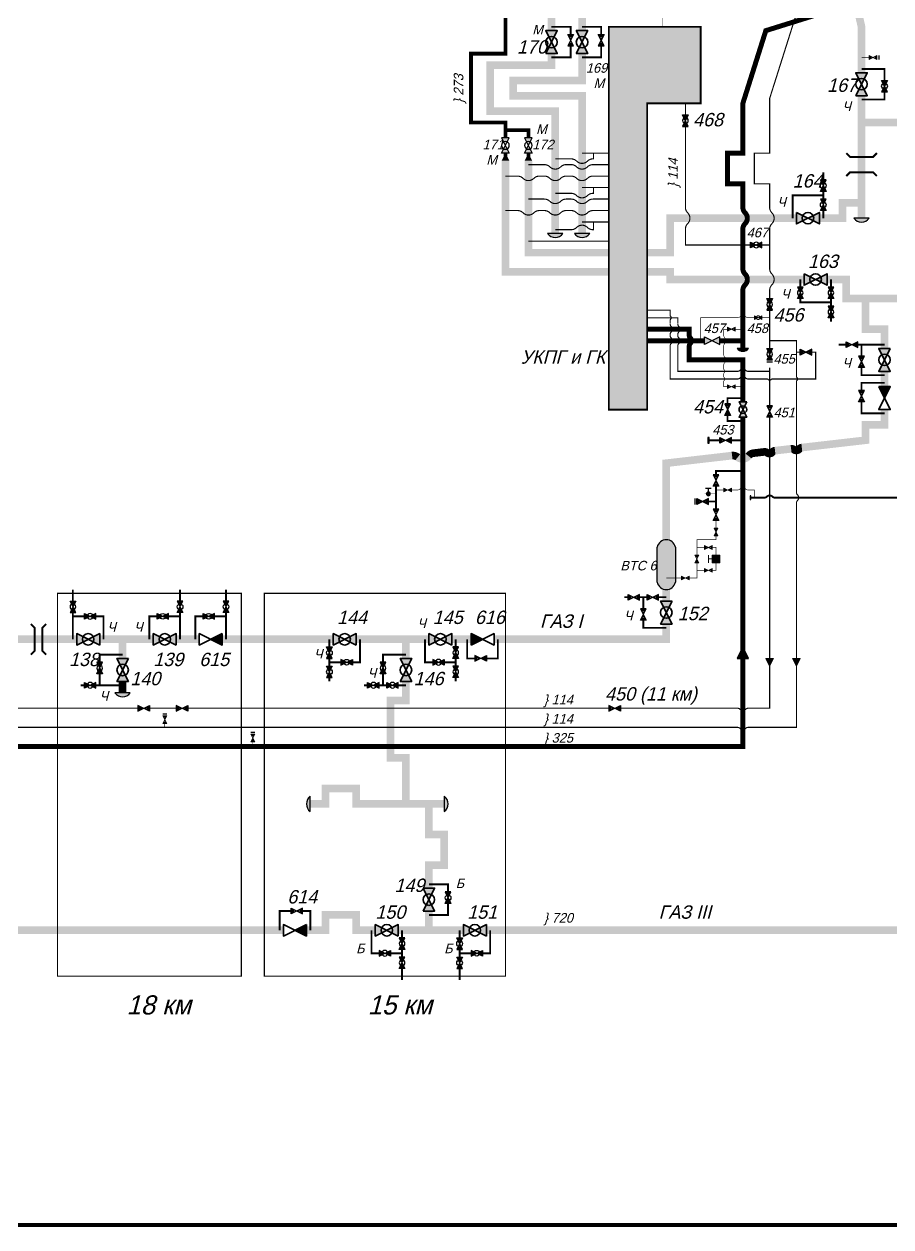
# Paper-space layout 'Layout1' of a CAD drawing. Header units: millimetres. Extents: x 4 to 970, y 6 to 602.
# Drawn here: x 624 to 850.4, y 5.7 to 319.9 of the extents above; entities that cross this region are included whole.
import ezdxf

# ---------------------------------------------------------------- set-up
doc = ezdxf.new("R2010")
doc.units = ezdxf.units.MM
doc.linetypes.add('ACAD_ISO02W100', pattern=[15, 12, -3])
for name, color, linetype in [('Вентили', 7, 'Continuous'), ('ВТС', 7, 'Continuous'), ('Заглушки', 7, 'Continuous'), ('Заглушки сферич.', 7, 'Continuous'), ('Задвижки ручн.ВД', 7, 'Continuous'), ('Клапаны обр.', 7, 'Continuous'), ('Краны шар.ВД', 7, 'Continuous'), ('Напр.потока ср.жидк.', 7, 'Continuous'), ('Переезды', 7, 'Continuous'), ('Площадки', 7, 'Continuous'), ('Рамка', 7, 'Continuous'), ('Трубы 0057', 7, 'Continuous'), ('Трубы 0114', 7, 'Continuous'), ('Трубы 0159', 7, 'Continuous'), ('Трубы 0273', 7, 'Continuous'), ('Трубы 0325', 7, 'Continuous'), ('Трубы 0720', 7, 'Continuous'), ('Э02', 7, 'Continuous')]:
    doc.layers.add(name, color=color, linetype=linetype)
doc.layers.add('Штрих.', color=7, linetype='ACAD_ISO02W100', lineweight=15)
doc.styles.add('# елементов', font='ruslat.shx', dxfattribs={"oblique": 15, "height": 2.5})
doc.styles.add('# елементов 3.5', font='ruslat.shx', dxfattribs={"oblique": 15, "height": 3.5})
doc.styles.add('Наим. объектов', font='ruslat.shx', dxfattribs={"oblique": 15, "height": 3.5})
doc.styles.add('Наим. труб', font='ruslat.shx', dxfattribs={"oblique": 15, "height": 2.5})
doc.styles.add('Рамка 5', font='ruslat.shx', dxfattribs={"oblique": 15, "height": 5})

# ---------------------------------------------------------------- blocks, each defined once
blk = doc.blocks.new('Заглушка сфер.')
at = {"layer": 'Заглушки сферич.', "linetype": 'ByBlock', "lineweight": -2}
blk.add_hatch(color=0, dxfattribs=at).paths.add_polyline_path([(0, 0.5, 0.5), (0, -0.5)])
at = {"layer": 'Заглушки сферич.', "color": 0, "linetype": 'ByBlock', "lineweight": -2}
blk.add_line((0, -0.5), (0, 0.5), dxfattribs=at)
blk.add_arc((0.375, 0), 0.625, 126.8699, 233.1301, dxfattribs=at)
blk = doc.blocks.new('Кран шар.ВД')
at = {"layer": 'Краны шар.ВД', "linetype": 'ByBlock', "lineweight": -2}
h = blk.add_hatch(color=0, dxfattribs=at)
edge = h.paths.add_edge_path()
edge.add_ellipse((0.5, 0), major_axis=(0.177, 0.177), ratio=1, start_angle=108.4349, end_angle=135, ccw=False)
edge.add_line((0.276, 0.112), (0, 0.25))
edge.add_line((0, 0.25), (0, -0.25))
edge.add_line((0, -0.25), (0.276, -0.112))
edge.add_ellipse((0.5, 0), major_axis=(-0.177, 0.177), ratio=1, start_angle=45, end_angle=71.5651, ccw=False)
edge = h.paths.add_edge_path()
edge.add_line((0.5, 0), (0.276, 0.112))
edge.add_ellipse((0.5, 0), major_axis=(0.177, 0.177), ratio=1, start_angle=108.4349, end_angle=135)
edge.add_ellipse((0.5, 0), major_axis=(-0.177, 0.177), ratio=1, start_angle=45, end_angle=71.5651)
edge.add_line((0.276, -0.112), (0.5, 0))
edge = h.paths.add_edge_path()
edge.add_line((0.5, 0), (0.724, -0.112))
edge.add_ellipse((0.5, 0), major_axis=(0.177, 0.177), ratio=1, start_angle=288.4349, end_angle=315)
edge.add_ellipse((0.5, 0), major_axis=(-0.177, 0.177), ratio=1, start_angle=225, end_angle=251.5651)
edge.add_line((0.724, 0.112), (0.5, 0))
edge = h.paths.add_edge_path()
edge.add_ellipse((0.5, 0), major_axis=(0.177, 0.177), ratio=1, start_angle=288.4349, end_angle=315, ccw=False)
edge.add_line((0.724, -0.112), (1, -0.25))
edge.add_line((1, -0.25), (1, 0.25))
edge.add_line((1, 0.25), (0.724, 0.112))
edge.add_ellipse((0.5, 0), major_axis=(-0.177, 0.177), ratio=1, start_angle=225, end_angle=251.5651, ccw=False)
at = {"layer": 'Краны шар.ВД', "color": 0, "linetype": 'ByBlock', "lineweight": -2}
blk.add_lwpolyline([(0, 0.25), (1, -0.25), (1, 0.25), (0, -0.25)], close=True, dxfattribs=at)
blk.add_lwpolyline([(0.25, 0, 1), (0.75, 0, 1), (0.25, 0)], format="xyb", close=True, dxfattribs=at)
blk = doc.blocks.new('Клапан обр.')
at = {"layer": 'Клапаны обр.', "linetype": 'ByBlock', "lineweight": -2}
blk.add_hatch(color=0, dxfattribs=at).paths.add_polyline_path([(0, 0.25), (0, -0.25), (0.5, 0)])
at = {"layer": 'Клапаны обр.', "color": 0, "linetype": 'ByBlock', "lineweight": -2}
blk.add_lwpolyline([(0, -0.25), (0, 0.25), (1, -0.25), (1, 0.25)], close=True, dxfattribs=at)
blk = doc.blocks.new('Задвижка ручн.ВД')
at = {"layer": 'Задвижки ручн.ВД', "linetype": 'ByBlock', "lineweight": -2}
h = blk.add_hatch(color=0, dxfattribs=at)
edge = h.paths.add_edge_path()
edge.add_ellipse((0.5, 0), major_axis=(0.177, 0.177), ratio=1, start_angle=108.43495, end_angle=135, ccw=False)
edge.add_line((0.276, 0.112), (0, 0.25))
edge.add_line((0, 0.25), (0, -0.25))
edge.add_line((0, -0.25), (0.276, -0.112))
edge.add_ellipse((0.5, 0), major_axis=(-0.177, 0.177), ratio=1, start_angle=45, end_angle=71.56505, ccw=False)
edge = h.paths.add_edge_path()
edge.add_line((0.5, 0), (0.276, 0.112))
edge.add_ellipse((0.5, 0), major_axis=(0.177, 0.177), ratio=1, start_angle=108.43495, end_angle=135)
edge.add_ellipse((0.5, 0), major_axis=(-0.177, 0.177), ratio=1, start_angle=45, end_angle=71.56505)
edge.add_line((0.276, -0.112), (0.5, 0))
edge = h.paths.add_edge_path()
edge.add_line((0.5, 0), (0.724, -0.112))
edge.add_ellipse((0.5, 0), major_axis=(0.177, 0.177), ratio=1, start_angle=288.43495, end_angle=315)
edge.add_ellipse((0.5, 0), major_axis=(-0.177, 0.177), ratio=1, start_angle=225, end_angle=251.56505)
edge.add_line((0.724, 0.112), (0.5, 0))
edge = h.paths.add_edge_path()
edge.add_ellipse((0.5, 0), major_axis=(0.177, 0.177), ratio=1, start_angle=288.43495, end_angle=315, ccw=False)
edge.add_line((0.724, -0.112), (1, -0.25))
edge.add_line((1, -0.25), (1, 0.25))
edge.add_line((1, 0.25), (0.724, 0.112))
edge.add_ellipse((0.5, 0), major_axis=(-0.177, 0.177), ratio=1, start_angle=225, end_angle=251.56505, ccw=False)
at = {"layer": 'Задвижки ручн.ВД', "color": 0, "linetype": 'ByBlock', "lineweight": -2}
blk.add_lwpolyline([(1, 0.25), (0, -0.25), (0, 0.25), (1, -0.25)], close=True, dxfattribs=at)
blk = doc.blocks.new('ВТС')
at = {"layer": 'ВТС', "linetype": 'ByBlock', "lineweight": -2}
blk.add_hatch(color=0, dxfattribs=at).paths.add_polyline_path([(0.15, 0.2, 0.75), (0.15, -0.2), (0.85, -0.2, 0.75), (0.85, 0.2)])
at = {"layer": 'ВТС', "color": 0, "linetype": 'ByBlock', "lineweight": -2}
blk.add_lwpolyline([(0.15, -0.2, -0.75), (0.15, 0.2), (0.85, 0.2, -0.75), (0.85, -0.2)], format="xyb", close=True, dxfattribs=at)
blk = doc.blocks.new('Э02')
at = {"layer": 'Э02', "linetype": 'ByBlock', "lineweight": -2}
blk.add_hatch(color=0, dxfattribs=at).paths.add_polyline_path([(0, 0.5), (0, -0.5), (1, -0.5), (1, 0.5)])
at = {"layer": 'Э02', "color": 0, "linetype": 'ByBlock', "lineweight": -2}
for points in [[(0, 1), (1, 1)], [(0.5, 0.5), (0.5, 1)]]:
    blk.add_lwpolyline(points, dxfattribs=at)
blk.add_lwpolyline([(0, 0.5), (1, 0.5), (1, -0.5), (0, -0.5)], close=True, dxfattribs=at)
blk = doc.blocks.new('Вентиль')
at = {"layer": 'Вентили', "linetype": 'ByBlock', "lineweight": -2}
blk.add_hatch(color=0, dxfattribs=at).paths.add_polyline_path([(1, 0, 1), (0, 0, 1)])
at = {"layer": 'Вентили', "color": 0, "linetype": 'ByBlock', "lineweight": -2}
for points in [[(-0.25, 1.5), (1.25, 1.5)], [(0.5, 0.5), (0.5, 1.5)]]:
    blk.add_lwpolyline(points, dxfattribs=at)
blk.add_lwpolyline([(0, 0, 1), (1, 0, 1)], format="xyb", close=True, dxfattribs=at)
blk = doc.blocks.new('Пересеч. 057-325')
at = {"layer": 'Трубы 0057', "const_width": 0.15}
blk.add_lwpolyline([(-1.41, 0, -0.198912), (-0.71, -0.29), (-0.71, -0.29, 0.414214), (0.71, -0.29), (0.71, -0.29, -0.198912), (1.41, 0)], format="xyb", dxfattribs=at)
blk = doc.blocks.new('Напр.потока ср.жидк.')
at = {"layer": 'Напр.потока ср.жидк.', "linetype": 'ByBlock', "lineweight": -2}
blk.add_hatch(color=0, dxfattribs=at).paths.add_polyline_path([(0, 0.5), (0, -0.5), (1, 0)])
at = {"layer": 'Напр.потока ср.жидк.', "color": 0, "linetype": 'ByBlock', "lineweight": -2}
blk.add_lwpolyline([(0, 0.5), (0, -0.5), (1, 0), (0, 0.5)], dxfattribs=at)
blk = doc.blocks.new('Пересеч. 114-325')
at = {"layer": 'Трубы 0114', "color": 0, "linetype": 'ByBlock', "lineweight": -2, "const_width": 0.3}
blk.add_lwpolyline([(-1.41, 0, -0.198912), (-0.71, -0.29), (-0.71, -0.29, 0.414214), (0.71, -0.29), (0.71, -0.29, -0.198912), (1.41, 0)], format="xyb", dxfattribs=at)
blk = doc.blocks.new('Пересеч. 159-114')
at = {"layer": 'Трубы 0159', "const_width": 0.5}
blk.add_lwpolyline([(-1.41, 0, -0.198912), (-0.71, -0.29), (-0.71, -0.29, 0.414214), (0.71, -0.29), (0.71, -0.29, -0.198912), (1.41, 0)], format="xyb", dxfattribs=at)
blk = doc.blocks.new('Заглушка')
at = {"layer": 'Заглушки', "linetype": 'ByBlock', "lineweight": -2}
blk.add_hatch(color=0, dxfattribs=at).paths.add_polyline_path([(-0.5, 0.125), (-0.5, -0.125), (0.5, -0.125), (0.5, 0.125)])
at = {"layer": 'Заглушки', "color": 0, "linetype": 'ByBlock', "lineweight": -2}
blk.add_lwpolyline([(0.5, 0.125), (-0.5, 0.125), (-0.5, -0.125), (0.5, -0.125)], close=True, dxfattribs=at)
blk = doc.blocks.new('Пересеч. 720-159')
at = {"layer": 'Трубы 0720', "const_width": 2}
blk.add_lwpolyline([(-2.83, 0, -0.198912), (-1.41, -0.59), (-1.41, -0.59, 0.414214), (1.41, -0.59), (1.41, -0.59, -0.198912), (2.83, 0)], format="xyb", dxfattribs=at)
blk = doc.blocks.new('Пересеч. 720-114')
at = {"layer": 'Трубы 0720', "const_width": 2}
blk.add_lwpolyline([(-1.41, 0, -0.198912), (-0.71, -0.29), (-0.71, -0.29, 0.414214), (0.71, -0.29), (0.71, -0.29, -0.198912), (1.41, 0)], format="xyb", dxfattribs=at)
blk = doc.blocks.new('Пересеч. 114-114')
at = {"layer": 'Трубы 0114', "color": 0, "linetype": 'ByBlock', "lineweight": -2, "const_width": 0.3}
blk.add_lwpolyline([(-0.71, 0, -0.198912), (-0.35, -0.15), (-0.35, -0.15, 0.414214), (0.35, -0.15), (0.35, -0.15, -0.198912), (0.71, 0)], format="xyb", dxfattribs=at)
blk = doc.blocks.new('Пересеч. 325-325')
at = {"layer": 'Трубы 0325', "color": 0, "linetype": 'ByBlock', "lineweight": -2, "const_width": 1.3}
blk.add_lwpolyline([(-1.41, 0, -0.198912), (-0.71, -0.29), (-0.71, -0.29, 0.414214), (0.71, -0.29), (0.71, -0.29, -0.198912), (1.41, 0)], format="xyb", dxfattribs=at)
blk = doc.blocks.new('Пересеч. 057-114')
at = {"layer": 'Трубы 0057', "const_width": 0.15}
blk.add_lwpolyline([(-0.71, 0, -0.198912), (-0.35, -0.15), (-0.35, -0.15, 0.414214), (0.35, -0.15), (0.35, -0.15, -0.198912), (0.71, 0)], format="xyb", dxfattribs=at)
blk = doc.blocks.new('Пересеч. 325-720')
at = {"layer": 'Трубы 0325', "color": 0, "linetype": 'ByBlock', "lineweight": -2, "const_width": 1.3}
blk.add_lwpolyline([(-2.83, 0, -0.198912), (-1.41, -0.59), (-1.41, -0.59, 0.414214), (1.41, -0.59), (1.41, -0.59, -0.198912), (2.83, 0)], format="xyb", dxfattribs=at)
blk = doc.blocks.new('Пересеч. 114-720')
at = {"layer": 'Трубы 0114', "color": 0, "linetype": 'ByBlock', "lineweight": -2, "const_width": 0.3}
blk.add_lwpolyline([(-2.83, 0, -0.198912), (-1.41, -0.59), (-1.41, -0.59, 0.414214), (1.41, -0.59), (1.41, -0.59, -0.198912), (2.83, 0)], format="xyb", dxfattribs=at)

psp = doc.layouts.get("Layout1")

# ---------------------------------------------------------------- hatches: boundary and pattern name
at = {"layer": 'Площадки', "lineweight": 15}
for points in [[(786.71, 299.19), (800.71, 299.19), (800.71, 319.19), (776.71, 319.19), (776.71, 260.19), (786.71, 260.19)], [(786.71, 260.19), (776.71, 260.19), (776.71, 255.19), (786.71, 255.19)], [(776.71, 219.19), (786.71, 219.19), (786.71, 255.19), (776.71, 255.19)]]:
    psp.add_hatch(color=9, dxfattribs=at).paths.add_polyline_path(points)

# ---------------------------------------------------------------- linework, layer by layer
at = {"layer": 'Задвижки ручн.ВД', "lineweight": 25}
for p, q in [((847.21, 311.69), (847.21, 310.69)), ((799.21, 195.94), (799.21, 194.44)), ((660.21, 139.69), (661.21, 139.69)), ((683.21, 134.94), (684.21, 134.94))]:
    psp.add_line(p, q, dxfattribs=at)
at = {"layer": 'Краны шар.ВД', "lineweight": 25}
psp.add_line((817.96, 231.69), (819.46, 231.69), dxfattribs=at)
at = {"layer": 'Переезды', "const_width": 0.5}
for points in [[(846.71, 286.19), (845.71, 285.19), (839.71, 285.19), (838.71, 286.19)], [(846.71, 280.19), (845.71, 281.19), (839.71, 281.19), (838.71, 280.19)], [(625.71, 163.19), (626.71, 162.19), (626.71, 156.19), (625.71, 155.19)], [(629.71, 163.19), (628.71, 162.19), (628.71, 156.19), (629.71, 155.19)]]:
    psp.add_lwpolyline(points, dxfattribs=at)
at = {"layer": 'Рамка', "const_width": 1}
psp.add_lwpolyline([(969.05, 6.19), (4.71, 6.19), (4.71, 585.19), (969.05, 585.19)], close=True, dxfattribs=at)
at = {"layer": 'Трубы 0057', "const_width": 0.15}
for points in [[(790.71, 322.19), (790.71, 319.19)], [(842.71, 311.19), (844.71, 311.19)], [(810.3, 243.19), (800.71, 243.19), (800.71, 237.19)], [(814.71, 243.19), (813.13, 243.19)], [(818.71, 243.19), (816.71, 243.19)], [(807.71, 240.19), (806.71, 240.19), (806.71, 238.61)], [(811.71, 240.19), (809.71, 240.19)], [(806.71, 235.78), (806.71, 233.61)], [(806.71, 230.78), (806.71, 229.9)], [(806.71, 228.49), (806.71, 227.9)], [(806.71, 226.49), (806.71, 225.19), (807.71, 225.19)], [(809.71, 225.19), (811.71, 225.19)], [(804.71, 198.19), (806.71, 198.19)], [(808.71, 198.19), (810.3, 198.19)], [(813.13, 198.19), (814.71, 198.19), (814.71, 196.19)], [(804.71, 197.19), (801.71, 197.19)], [(804.71, 188.19), (804.71, 190.19)], [(799.71, 181.19), (799.71, 185.19), (804.71, 185.19), (804.71, 186.19)], [(799.71, 183.19), (801.71, 183.19)], [(803.71, 183.19), (804.71, 183.19), (804.71, 177.19), (803.71, 177.19)], [(797.71, 175.19), (799.71, 175.19), (799.71, 179.19)], [(801.71, 177.19), (799.71, 177.19)], [(791.71, 175.19), (795.71, 175.19)], [(660.71, 137.19), (660.71, 136.19)], [(683.71, 132.44), (683.71, 131.19)]]:
    psp.add_lwpolyline(points, dxfattribs=at)
at = {"layer": 'Трубы 0114', "color": 5, "const_width": 0.3}
for points in [[(818.71, 272.02), (818.71, 278.19), (814.71, 278.19), (814.71, 286.19), (818.71, 286.19), (818.71, 300.48), (827.34, 327.79), (837.13, 330.85)], [(796.71, 296.19), (796.71, 299.19)], [(796.71, 272.02), (796.71, 293.19)], [(813.71, 262.19), (796.71, 262.19), (796.71, 266.36)], [(818.71, 256.02), (818.71, 266.36)], [(818.71, 262.19), (816.71, 262.19)], [(818.71, 248.19), (818.71, 250.36)], [(818.71, 235.19), (818.71, 245.19)], [(818.71, 220.19), (818.71, 230.19)], [(813.13, 141.19), (818.71, 141.19), (818.71, 217.19)], [(602.76, 146.38), (611.41, 141.19), (653.71, 141.19)], [(656.71, 141.19), (663.71, 141.19)], [(666.71, 141.19), (776.71, 141.19)], [(779.71, 141.19), (810.3, 141.19)]]:
    psp.add_lwpolyline(points, dxfattribs=at)
at = {"layer": 'Трубы 0114', "const_width": 0.5}
psp.add_lwpolyline([(776.71, 319.19), (776.71, 219.19), (786.71, 219.19), (786.71, 299.19), (800.71, 299.19), (800.71, 319.19)], close=True, dxfattribs=at)
at = {"layer": 'Трубы 0114', "const_width": 0.3}
for points in [[(776.71, 286.19), (769.71, 286.19)], [(772.71, 286.19), (772.71, 284.69), (772.54, 284.69)], [(759.89, 283.19), (755.71, 283.19)], [(766.89, 284.69), (762.71, 284.69)], [(766.89, 283.19), (765.54, 283.19)], [(776.71, 283.19), (772.54, 283.19)], [(752.89, 280.19), (749.71, 280.19)], [(759.89, 280.19), (758.54, 280.19)], [(766.89, 280.19), (765.54, 280.19)], [(776.71, 280.19), (772.54, 280.19)], [(776.71, 277.19), (769.71, 277.19)], [(772.54, 275.69), (772.71, 275.69), (772.71, 277.19)], [(759.89, 274.19), (755.71, 274.19)], [(762.71, 275.69), (766.89, 275.69)], [(766.89, 274.19), (765.54, 274.19)], [(776.71, 274.19), (772.54, 274.19)], [(752.89, 271.19), (749.71, 271.19)], [(759.89, 271.19), (758.54, 271.19)], [(766.89, 271.19), (765.54, 271.19)], [(776.71, 271.19), (772.54, 271.19)], [(776.71, 268.19), (769.71, 268.19)], [(772.71, 268.19), (772.71, 266.19), (772.54, 266.19)], [(766.89, 266.19), (762.71, 266.19)], [(776.71, 263.19), (755.71, 263.19)], [(792.71, 243.9), (792.71, 245.19), (786.71, 245.19)], [(794.71, 241.61), (794.71, 243.19), (786.71, 243.19)], [(792.71, 241.61), (792.71, 242.49)], [(792.71, 238.61), (792.71, 238.78)], [(794.71, 238.61), (794.71, 238.78)], [(810.3, 227.19), (792.71, 227.19), (792.71, 235.78)], [(810.3, 229.19), (794.71, 229.19), (794.71, 235.78)], [(829.71, 234.19), (830.71, 234.19), (830.71, 227.19), (819.42, 227.19)], [(818.71, 229.19), (813.13, 229.19)], [(818.01, 227.19), (813.13, 227.19)], [(825.71, 197.61), (825.71, 226.49)], [(460.22, 222.3), (462.9, 223.9), (608.87, 136.19), (810.3, 136.19)], [(813.13, 136.19), (825.71, 136.19), (825.71, 194.78)]]:
    psp.add_lwpolyline(points, dxfattribs=at)
at = {"layer": 'Трубы 0114'}
psp.add_lwpolyline([(825.71, 227.9, 0.3, 0.3, 0), (825.71, 237.19, 0.3, 0.3, 0), (818.71, 237.19, 0, 0, 0)], format="xyseb", dxfattribs=at)
at = {"layer": 'Трубы 0159', "const_width": 0.5}
for points in [[(766.71, 317.19), (766.71, 319.19), (761.71, 319.19)], [(774.71, 317.19), (774.71, 319.19), (769.71, 319.19)], [(842.71, 300.19), (848.71, 300.19), (848.71, 302.19)], [(832.71, 279.19), (832.71, 281.19)], [(824.71, 269.19), (824.71, 275.19), (832.71, 275.19)], [(832.71, 274.19), (832.71, 276.19)], [(832.71, 269.19), (832.71, 271.19)], [(826.71, 251.19), (826.71, 253.19)], [(834.71, 253.19), (834.71, 251.19)], [(834.71, 247.19), (826.71, 247.19), (826.71, 248.19)], [(834.71, 248.19), (834.71, 246.19)], [(834.71, 243.19), (834.71, 242.19)], [(838.71, 236.19), (836.71, 236.19)], [(848.71, 236.19), (841.71, 236.19)], [(842.71, 236.19), (842.71, 233.19)], [(842.71, 230.19), (842.71, 228.19), (848.71, 228.19)], [(848.71, 226.19), (842.71, 226.19), (842.71, 224.19)], [(811.71, 222.19), (807.71, 222.19), (807.71, 220.69)], [(805.71, 211.19), (802.71, 211.19)], [(811.71, 211.19), (808.71, 211.19)], [(804.71, 202.19), (804.71, 203.19), (811.71, 203.19)], [(804.71, 193.19), (804.71, 199.19)], [(804.71, 195.19), (802.71, 195.19)], [(813.71, 196.19), (817.3, 196.19)], [(820.13, 196.19), (925.89, 196.19)], [(636.71, 169.19), (636.71, 172.19)], [(664.71, 169.19), (664.71, 172.19)], [(676.71, 169.19), (676.71, 172.19)], [(781.71, 170.19), (780.71, 170.19)], [(786.71, 170.19), (784.71, 170.19)], [(785.71, 170.19), (785.71, 167.19)], [(791.71, 170.19), (789.71, 170.19)], [(636.71, 159.19), (636.71, 166.19)], [(639.71, 165.19), (636.71, 165.19)], [(644.71, 159.19), (644.71, 165.19), (642.71, 165.19)], [(656.71, 159.19), (656.71, 165.19), (658.71, 165.19)], [(661.71, 165.19), (664.71, 165.19)], [(664.71, 159.19), (664.71, 166.19)], [(668.71, 159.19), (668.71, 165.19), (670.71, 165.19)], [(673.71, 165.19), (676.71, 165.19)], [(676.71, 159.19), (676.71, 166.19)], [(785.71, 164.19), (785.71, 162.19), (791.71, 162.19)], [(703.71, 159.19), (703.71, 157.19)], [(711.71, 159.19), (711.71, 153.19), (709.71, 153.19)], [(728.71, 159.19), (728.71, 153.19), (730.71, 153.19)], [(736.71, 159.19), (736.71, 157.19)], [(739.71, 159.19), (739.71, 154.19), (741.71, 154.19)], [(649.71, 155.19), (643.71, 155.19), (643.71, 153.19)], [(703.71, 154.19), (703.71, 152.19)], [(723.71, 155.19), (717.71, 155.19), (717.71, 153.19)], [(736.71, 154.19), (736.71, 152.19)], [(706.71, 153.19), (703.71, 153.19)], [(733.71, 153.19), (736.71, 153.19)], [(643.71, 150.19), (643.71, 147.19)], [(703.71, 149.19), (703.71, 148.19)], [(717.71, 150.19), (717.71, 147.19)], [(736.71, 149.19), (736.71, 148.19)], [(639.71, 147.19), (638.71, 147.19)], [(649.71, 147.19), (642.71, 147.19)], [(713.71, 147.19), (712.71, 147.19)], [(718.71, 147.19), (716.71, 147.19)], [(723.71, 147.19), (721.71, 147.19)], [(734.71, 93.19), (734.71, 95.19), (729.71, 95.19)], [(698.71, 83.19), (698.71, 88.19), (696.71, 88.19)], [(714.71, 83.19), (714.71, 77.19), (716.71, 77.19)], [(722.71, 83.19), (722.71, 81.19)], [(737.71, 83.19), (737.71, 81.19)], [(745.71, 83.19), (745.71, 77.19), (743.71, 77.19)], [(719.71, 77.19), (722.71, 77.19)], [(722.71, 78.19), (722.71, 76.19)], [(737.71, 78.19), (737.71, 76.19)], [(740.71, 77.19), (737.71, 77.19)], [(722.71, 73.19), (722.71, 70.19)], [(737.71, 73.19), (737.71, 70.19)]]:
    psp.add_lwpolyline(points, dxfattribs=at)
at = {"layer": 'Трубы 0159'}
for points in [[(761.71, 311.19, 0.5, 0.5, 0), (766.71, 311.19, 0.5, 0.5, 0), (766.71, 314.19, 0, 0, 0)], [(769.71, 311.19, 0.5, 0.5, 0), (774.71, 311.19, 0.5, 0.5, 0), (774.71, 314.19, 0, 0, 0)], [(842.71, 308.19, 0.5, 0.5, 0), (848.71, 308.19, 0.5, 0.5, 0), (848.71, 305.19, 0, 0, 0)], [(848.71, 218.19, 0.5, 0.5, 0), (842.71, 218.19, 0.5, 0.5, 0), (842.71, 221.19, 0, 0, 0)], [(811.71, 216.19, 0.5, 0.5, 0), (807.71, 216.19, 0.5, 0.5, 0), (807.71, 217.69, 0, 0, 0)], [(747.71, 159.19, 0.5, 0.5, 0), (747.71, 154.19, 0.5, 0.5, 0), (744.71, 154.19, 0, 0, 0)], [(690.71, 83.19, 0.5, 0.5, 0), (690.71, 88.19, 0.5, 0.5, 0), (693.71, 88.19, 0, 0, 0)], [(729.71, 87.19, 0.5, 0.5, 0), (734.71, 87.19, 0.5, 0.5, 0), (734.71, 90.19, 0, 0, 0)]]:
    psp.add_lwpolyline(points, format="xyseb", dxfattribs=at)
at = {"layer": 'Трубы 0273', "const_width": 1}
for points in [[(749.71, 290.19), (749.71, 294.19), (740.71, 294.19), (740.71, 312.19), (749.71, 312.19), (749.71, 331.19)], [(755.71, 290.19), (755.71, 292.19), (749.71, 292.19)], [(749.71, 285.19), (749.71, 286.19)], [(755.71, 285.19), (755.71, 286.19)]]:
    psp.add_lwpolyline(points, dxfattribs=at)
at = {"layer": 'Трубы 0325', "color": 1, "const_width": 1.3}
for points in [[(811.71, 272.02), (811.71, 278.19), (807.71, 278.19), (807.71, 286.19), (811.71, 286.19), (811.71, 299.19), (817.71, 318.19), (838.55, 324.7)], [(811.71, 256.02), (811.71, 266.36)], [(811.71, 235.19), (811.71, 250.36)], [(797.71, 238.61), (797.71, 240.19), (786.71, 240.19)], [(801.71, 237.19), (786.71, 237.19)], [(811.71, 221.19), (811.71, 232.19), (797.71, 232.19), (797.71, 235.78)], [(811.71, 237.19), (805.71, 237.19)], [(449.04, 227.56), (609.42, 131.19), (811.71, 131.19), (811.71, 217.19)]]:
    psp.add_lwpolyline(points, dxfattribs=at)
at = {"layer": 'Трубы 0720'}
for points in [[(842.71, 307.19, 2, 2, 0), (842.71, 319.19, 2, 2, 0), (832.51, 363.4, 2, 2, 0), (836.41, 364.3, 2, 2, 0), (834.61, 372.09, 2, 2, 0), (830.71, 371.19, 2, 2, 0), (830, 374.29, 0, 0, 0)], [(853.71, 294.19, 2, 2, 0), (842.71, 294.19, 0, 0, 0)], [(749.71, 284.19, 2, 1, 0), (749.71, 285.19, 2, 2, 0)], [(755.71, 284.19, 2, 1, 0), (755.71, 285.19, 0, 0, 0)], [(848.71, 235.19, 2, 2, 0), (848.71, 240.19, 2, 2, 0), (843.71, 240.19, 2, 2, 0), (843.71, 248.19, 0, 0, 0)]]:
    psp.add_lwpolyline(points, format="xyseb", dxfattribs=at)
for points, const_width in [([(761.71, 318.19), (761.71, 330.19)], 2), ([(769.71, 318.19), (769.71, 330.19)], 2), ([(762.71, 265.19), (762.71, 297.19), (745.71, 297.19), (745.71, 309.19), (761.71, 309.19), (761.71, 312.19)], 2), ([(769.71, 265.19), (769.71, 301.19), (751.71, 301.19), (751.71, 305.19), (769.71, 305.19), (769.71, 312.19)], 2), ([(842.71, 269.19), (842.71, 301.19)], 2), ([(827.71, 253.19), (792.71, 253.19), (792.71, 255.19), (749.71, 255.19), (749.71, 284.19)], 2), ([(825.71, 269.19), (792.71, 269.19), (792.71, 260.19), (755.71, 260.19), (755.71, 284.19)], 2), ([(842.71, 273.19), (837.71, 273.19), (837.71, 269.19), (831.71, 269.19)], 2), ([(450.71, 261.19), (471.71, 261.19), (621.31, 159.19), (637.71, 159.19)], 2), ([(853.71, 248.19), (838.71, 248.19), (838.71, 253.19), (833.71, 253.19)], 2), ([(825.71, 234.19), (826.71, 234.19)], 0.3), ([(848.71, 225.19), (848.71, 229.19)], 2), ([(827.12, 209.28), (843.71, 211.19), (843.71, 215.19), (848.71, 215.19), (848.71, 219.19)], 2), ([(744.71, 83.19), (928.71, 83.19), (928.71, 209.19)], 2), ([(791.71, 169.19), (791.71, 205.19), (808.9, 207.18)], 2), ([(814.52, 207.82), (817.31, 208.15)], 2), ([(820.12, 208.47), (824.31, 208.95)], 2), ([(746.71, 159.19), (791.71, 159.19), (791.71, 163.19)], 2), ([(643.71, 159.19), (657.71, 159.19)], 2), ([(649.71, 159.19), (649.71, 154.19)], 2), ([(663.71, 159.19), (669.71, 159.19)], 2), ([(675.71, 159.19), (704.71, 159.19)], 2), ([(710.71, 159.19), (729.71, 159.19)], 2), ([(723.71, 159.19), (723.71, 154.19)], 2), ([(735.71, 159.19), (740.71, 159.19)], 2), ([(649.71, 148.19), (649.71, 145.19)], 2), ([(723.71, 148.19), (723.71, 143.19), (719.71, 143.19), (719.71, 128.19), (723.71, 128.19), (723.71, 116.19)], 2), ([(698.71, 116.19), (702.71, 116.19), (702.71, 120.19), (710.71, 120.19), (710.71, 116.19), (733.71, 116.19)], 2), ([(510.71, 116.19), (518.71, 116.19), (573.71, 83.19), (691.71, 83.19)], 2), ([(729.71, 116.19), (729.71, 108.19), (733.71, 108.19), (733.71, 100.19), (729.71, 100.19), (729.71, 94.19)], 2), ([(697.71, 83.19), (702.71, 83.19), (702.71, 87.19), (710.71, 87.19), (710.71, 83.19), (715.71, 83.19)], 2), ([(729.71, 88.19), (729.71, 83.19)], 2), ([(721.71, 83.19), (738.71, 83.19)], 2)]:
    psp.add_lwpolyline(points, dxfattribs=dict(at, const_width=const_width))
at = {"layer": 'Штрих.', "linetype": 'ACAD_ISO02W100', "ltscale": 0.8, "const_width": 0.3}
for points in [[(632.71, 171.19), (680.71, 171.19), (680.71, 71.19), (632.71, 71.19)], [(686.71, 171.19), (749.71, 171.19), (749.71, 71.19), (686.71, 71.19)]]:
    psp.add_lwpolyline(points, close=True, dxfattribs=at)

# ---------------------------------------------------------------- block references
at = {"layer": 'Вентили', "lineweight": 25}
psp.add_blockref('Вентиль', (802.21, 197.19), dxfattribs=at)
at = {"layer": 'ВТС', "xscale": 13, "yscale": 12, "rotation": 270}
psp.add_blockref('ВТС', (791.71, 185.19), dxfattribs=at)
at = {"layer": 'Заглушки', "rotation": 270}
psp.add_blockref('Заглушка', (813.71, 196.19), dxfattribs=at)
at = {"layer": 'Заглушки сферич.', "xscale": 4, "yscale": 4}
for p, rotation in [((842.71, 269.19), 89.99999999999999), ((762.71, 265.19), 89.99999999999999), ((769.71, 265.19), 89.99999999999999), ((649.71, 145.19), 90), ((733.71, 116.19), 180)]:
    psp.add_blockref('Заглушка сфер.', p, dxfattribs=dict(at, rotation=rotation))
at = {"layer": 'Заглушки сферич.', "color": 1, "xscale": 3, "yscale": 3, "rotation": 90}
psp.add_blockref('Заглушка сфер.', (811.71, 235.19), dxfattribs=at)
at = {"layer": 'Заглушки сферич.', "xscale": 4.000000000000001, "yscale": 4}
psp.add_blockref('Заглушка сфер.', (698.71, 116.19), dxfattribs=at)
at = {"layer": 'Задвижки ручн.ВД', "lineweight": 25, "yscale": 3}
for p, xscale, rotation in [((766.71, 314.19), -3, 270), ((774.71, 314.19), -3, 270), ((842.71, 233.19), -3, 90), ((842.71, 221.19), 3, 90), ((807.71, 217.69), 3, 90), ((818.71, 217.19), 3, 90), ((804.71, 199.19), 3, 90), ((804.71, 190.19), 3, 90), ((785.71, 167.19), -3, 90), ((744.71, 154.19), 3, 180), ((656.71, 141.19), 3, 180), ((666.71, 141.19), 3, 180), ((779.71, 141.19), 3, 180)]:
    psp.add_blockref('Задвижка ручн.ВД', p, dxfattribs=dict(at, xscale=xscale, rotation=rotation))
at = {"layer": 'Задвижки ручн.ВД', "lineweight": 15, "xscale": 2, "yscale": 2}
for p in [(844.71, 311.19), (807.71, 240.19), (807.71, 225.19), (806.71, 198.19), (801.71, 183.19), (801.71, 177.19), (795.71, 175.19)]:
    psp.add_blockref('Задвижка ручн.ВД', p, dxfattribs=at)
at = {"layer": 'Задвижки ручн.ВД', "lineweight": 25}
for p, xscale, yscale in [((801.71, 237.19), 4.000000000000001, 4), ((841.71, 236.19), -3, 3), ((826.71, 234.19), 3, 3), ((805.71, 211.19), 3, 3), ((799.71, 195.19), 3, 3), ((784.71, 170.19), -3, 3), ((789.71, 170.19), -3, 3), ((693.71, 88.19), 3, 3)]:
    psp.add_blockref('Задвижка ручн.ВД', p, dxfattribs=dict(at, xscale=xscale, yscale=yscale))
at = {"layer": 'Задвижки ручн.ВД', "lineweight": 15, "xscale": 2, "yscale": 2}
for p, rotation in [((804.71, 186.19), 90), ((799.71, 179.19), 90), ((660.71, 137.19), 89.99999999999997), ((683.71, 132.44), 89.99999999999997)]:
    psp.add_blockref('Задвижка ручн.ВД', p, dxfattribs=dict(at, rotation=rotation))
at = {"layer": 'Клапаны обр.', "lineweight": 35, "xscale": 6, "yscale": 6}
for p, rotation in [((848.71, 225.19), 270), ((675.71, 159.19), 180), ((697.71, 83.19), 180)]:
    psp.add_blockref('Клапан обр.', p, dxfattribs=dict(at, rotation=rotation))
at = {"layer": 'Клапаны обр.', "lineweight": 35, "xscale": 6.000000000000001, "yscale": 6}
psp.add_blockref('Клапан обр.', (740.71, 159.19), dxfattribs=at)
at = {"layer": 'Краны шар.ВД', "lineweight": 35}
for p, xscale, yscale, rotation in [((761.71, 312.19), 6, 6, 90), ((769.71, 312.19), 6, 6, 90), ((842.71, 301.19), 6, 6, 90), ((848.71, 235.19), 6, 6, 270), ((811.71, 221.19), 4, 4, 270), ((791.71, 169.19), 6, 6, 270), ((643.71, 159.19), 6, 6, 180), ((663.71, 159.19), 6, 6, 180), ((710.71, 159.19), 6, 6, 180), ((735.71, 159.19), 6, 6, 180), ((649.71, 154.19), 6, 6, 270), ((723.71, 148.19), 6, 6, 89.99999999999999), ((729.71, 88.19), 6, 6, 89.99999999999999), ((721.71, 83.19), 6, 6, 180), ((744.71, 83.19), 6, 6, 180)]:
    psp.add_blockref('Кран шар.ВД', p, dxfattribs=dict(at, xscale=xscale, yscale=yscale, rotation=rotation))
at = {"layer": 'Краны шар.ВД', "lineweight": 25}
for p, xscale, yscale, rotation in [((848.71, 302.19), -3, 3, 270), ((796.71, 296.19), 3, 3, 270), ((749.71, 286.19), 4, 4, 90), ((755.71, 286.19), 4, 4, 90), ((832.71, 279.19), -3, 3, 90), ((832.71, 274.19), -3, 3, 90), ((826.71, 248.19), 3, 3, 90), ((834.71, 248.19), 3, 3, 90), ((818.71, 248.19), 3, 3, 270), ((834.71, 243.19), 3, 3, 90), ((818.71, 235.19), 3, 3, 270), ((636.71, 169.19), 3, 3, 270), ((664.71, 169.19), -3, 3, 90), ((676.71, 169.19), -3, 3, 90), ((703.71, 154.19), -3, 3, 270), ((736.71, 154.19), 3, 3, 90), ((643.71, 150.19), 3, 3, 90), ((703.71, 149.19), -3, 3, 270), ((706.71, 153.19), -3, 3, 180), ((717.71, 150.19), 3, 3, 89.99999999999999), ((733.71, 153.19), 3, 3, 180), ((736.71, 149.19), 3, 3, 90), ((734.71, 93.19), -3, 3, 90), ((722.71, 78.19), 3, 3, 90), ((737.71, 78.19), -3, 3, 270), ((719.71, 77.19), 3, 3, 180), ((722.71, 73.19), 3, 3, 90), ((737.71, 73.19), -3, 3, 270), ((740.71, 77.19), -3, 3, 180)]:
    psp.add_blockref('Кран шар.ВД', p, dxfattribs=dict(at, xscale=xscale, yscale=yscale, rotation=rotation))
at = {"layer": 'Краны шар.ВД', "lineweight": 35, "xscale": 6.000000000000001, "yscale": 6}
for p in [(825.71, 269.19), (827.71, 253.19)]:
    psp.add_blockref('Кран шар.ВД', p, dxfattribs=at)
at = {"layer": 'Краны шар.ВД', "lineweight": 25, "yscale": 3}
for p, xscale in [((813.71, 262.19), 3), ((639.71, 165.19), 3), ((661.71, 165.19), -3), ((673.71, 165.19), -3), ((639.71, 147.19), 3), ((713.71, 147.19), 3), ((718.71, 147.19), 3)]:
    psp.add_blockref('Кран шар.ВД', p, dxfattribs=dict(at, xscale=xscale))
at = {"layer": 'Краны шар.ВД', "lineweight": 15, "xscale": 2, "yscale": 2}
psp.add_blockref('Кран шар.ВД', (814.71, 243.19), dxfattribs=at)
at = {"layer": 'Напр.потока ср.жидк.', "color": 1, "xscale": 3, "yscale": 3, "rotation": 90}
psp.add_blockref('Напр.потока ср.жидк.', (811.71, 154.19), dxfattribs=at)
at = {"layer": 'Напр.потока ср.жидк.', "color": 5, "lineweight": 15, "xscale": 2, "yscale": 2, "rotation": 270}
psp.add_blockref('Напр.потока ср.жидк.', (818.71, 154.19), dxfattribs=at)
at = {"layer": 'Напр.потока ср.жидк.', "lineweight": 15, "xscale": 2, "yscale": 2, "rotation": 270}
psp.add_blockref('Напр.потока ср.жидк.', (825.71, 154.19), dxfattribs=at)
at = {"layer": 'Трубы 0057'}
for name, p, rotation in [('Пересеч. 057-325', (811.71, 243.19), 180), ('Пересеч. 057-325', (806.71, 237.19), 90), ('Пересеч. 057-325', (806.71, 232.19), 90), ('Пересеч. 057-114', (806.71, 229.19), 90), ('Пересеч. 057-114', (806.71, 227.19), 90), ('Пересеч. 057-325', (811.71, 198.19), 180)]:
    psp.add_blockref(name, p, dxfattribs=dict(at, rotation=rotation))
at = {"layer": 'Трубы 0114'}
for name, p in [('Пересеч. 114-720', (762.71, 283.19)), ('Пересеч. 114-720', (769.71, 284.69)), ('Пересеч. 114-720', (769.71, 283.19)), ('Пересеч. 114-720', (755.71, 280.19)), ('Пересеч. 114-720', (762.71, 280.19)), ('Пересеч. 114-720', (769.71, 280.19)), ('Пересеч. 114-720', (762.71, 274.19)), ('Пересеч. 114-720', (769.71, 275.69)), ('Пересеч. 114-720', (769.71, 274.19)), ('Пересеч. 114-720', (755.71, 271.19)), ('Пересеч. 114-720', (762.71, 271.19)), ('Пересеч. 114-720', (769.71, 271.19)), ('Пересеч. 114-114', (818.71, 227.19)), ('Пересеч. 114-325', (811.71, 136.19))]:
    psp.add_blockref(name, p, dxfattribs=at)
at = {"layer": 'Трубы 0114', "color": 5, "rotation": 90}
for p in [(796.71, 269.19), (818.71, 269.19), (818.71, 253.19)]:
    psp.add_blockref('Пересеч. 114-720', p, dxfattribs=at)
at = {"layer": 'Трубы 0114'}
for name, p, rotation in [('Пересеч. 114-720', (769.71, 266.19), 180), ('Пересеч. 114-114', (792.71, 243.19), 90), ('Пересеч. 114-325', (792.71, 240.19), 90), ('Пересеч. 114-325', (794.71, 240.19), 90), ('Пересеч. 114-325', (792.71, 237.19), 90), ('Пересеч. 114-325', (794.71, 237.19), 90), ('Пересеч. 114-325', (811.71, 229.19), 180), ('Пересеч. 114-325', (811.71, 227.19), 180), ('Пересеч. 114-114', (825.71, 227.19), 90), ('Пересеч. 114-325', (825.71, 196.19), 90)]:
    psp.add_blockref(name, p, dxfattribs=dict(at, rotation=rotation))
at = {"layer": 'Трубы 0114', "color": 5}
psp.add_blockref('Пересеч. 114-325', (811.71, 141.19), dxfattribs=at)
at = {"layer": 'Трубы 0159', "xscale": 1.5, "yscale": 1.5, "rotation": 270}
psp.add_blockref('Заглушка', (802.71, 211.19), dxfattribs=at)
at = {"layer": 'Трубы 0159', "rotation": 180}
psp.add_blockref('Пересеч. 159-114', (818.71, 196.19), dxfattribs=at)
at = {"layer": 'Трубы 0325', "color": 1, "rotation": 90}
for name, p in [('Пересеч. 325-720', (811.71, 269.19)), ('Пересеч. 325-720', (811.71, 253.19)), ('Пересеч. 325-325', (797.71, 237.19))]:
    psp.add_blockref(name, p, dxfattribs=at)
at = {"layer": 'Трубы 0720'}
for name, p, rotation in [('Пересеч. 720-159', (811.71, 207.5), 6.581944655177842), ('Пересеч. 720-114', (818.71, 208.31), 6.581944655178094), ('Пересеч. 720-114', (825.71, 209.12), 6.581944655178094)]:
    psp.add_blockref(name, p, dxfattribs=dict(at, rotation=rotation))
at = {"layer": 'Э02', "lineweight": 15, "xscale": 2, "yscale": 2, "rotation": 90}
psp.add_blockref('Э02', (804.71, 179.19), dxfattribs=at)

# ---------------------------------------------------------------- texts
at = {"layer": 'ВТС', "lineweight": 25, "style": '# елементов', "oblique": 15}
psp.add_text('ВТС 6', height=2.5, dxfattribs=at).set_placement((779.71, 177.19))
at = {"layer": 'Задвижки ручн.ВД', "lineweight": 25, "style": '# елементов', "oblique": 15}
for s, p in [('457', (801.46, 239.19)), ('453', (803.71, 212.69))]:
    psp.add_text(s, height=2.5, dxfattribs=at).set_placement(p)
at = {"layer": 'Задвижки ручн.ВД', "lineweight": 35, "style": '# елементов 3.5', "oblique": 15}
psp.add_text('450 (11 км)', height=3.5, dxfattribs=at).set_placement((775.71, 143.19))
at = {"layer": 'Клапаны обр.', "lineweight": 35, "style": '# елементов 3.5', "oblique": 15}
for s, p in [('616', (741.71, 163.19)), ('614', (692.71, 90.19))]:
    psp.add_text(s, height=3.5, dxfattribs=at).set_placement(p)
at = {"layer": 'Краны шар.ВД', "lineweight": 25, "style": '# елементов', "oblique": 15}
for s, p in [('М', (756.71, 317.19)), ('169', (770.71, 307.19)), ('М', (772.71, 303.19)), ('Ч', (837.71, 297.19)), ('М', (757.71, 291.19)), ('171', (743.71, 287.19)), ('172', (756.71, 287.19)), ('М', (744.71, 283.19)), ('Ч', (820.71, 272.19)), ('467', (812.71, 264.19)), ('Ч', (821.71, 248.19)), ('458', (812.71, 239.19)), ('455', (819.71, 231.19)), ('Ч', (837.71, 230.19)), ('451', (819.71, 217.19)), ('Ч', (780.71, 164.19)), ('Ч', (645.71, 161.19)), ('Ч', (652.71, 161.19)), ('Ч', (726.71, 162.19)), ('Ч', (699.71, 154.19)), ('Ч', (713.71, 149.19)), ('Ч', (643.71, 143.19)), ('Б', (736.71, 94.19)), ('Б', (710.71, 77.19)), ('Б', (733.71, 77.19))]:
    psp.add_text(s, height=2.5, dxfattribs=at).set_placement(p)
at = {"layer": 'Краны шар.ВД', "lineweight": 35, "style": '# елементов 3.5', "oblique": 15}
for s, p in [('170', (752.71, 312.19)), ('167', (833.71, 302.19)), ('468', (798.71, 293.19)), ('164', (824.71, 277.19)), ('163', (828.71, 256.19)), ('456', (819.71, 242.19)), ('454', (798.71, 218.19)), ('144', (705.71, 163.19)), ('145', (730.71, 163.19)), ('152', (794.71, 164.19)), ('138', (635.71, 152.19)), ('139', (657.71, 152.19)), ('615', (669.71, 152.19)), ('140', (651.71, 147.19)), ('146', (725.71, 147.19)), ('149', (720.71, 93.19)), ('150', (715.71, 86.19)), ('151', (739.71, 86.19))]:
    psp.add_text(s, height=3.5, dxfattribs=at).set_placement(p)
at = {"layer": 'Площадки', "lineweight": 35, "style": 'Наим. объектов', "oblique": 15}
for s, p in [('УКПГ и ГК', (753.71, 231.19)), ('ГАЗ I', (758.71, 162.19)), ('ГАЗ III', (789.71, 86.19))]:
    psp.add_text(s, height=3.5, dxfattribs=at).set_placement(p)
at = {"layer": 'Площадки', "lineweight": 50, "style": 'Рамка 5', "oblique": 15}
for s, p in [('18 км', (650.71, 61.19)), ('15 км', (713.71, 61.19))]:
    psp.add_text(s, height=5, dxfattribs=at).set_placement(p)
at = {"layer": 'Трубы 0114', "lineweight": 25, "style": 'Наим. труб', "oblique": 15}
psp.add_text('} 114', height=2.5, rotation=90, dxfattribs=at).set_placement((794.71, 277.19))
for p in [(759.71, 142.19), (759.71, 137.19)]:
    psp.add_text('} 114', height=2.5, dxfattribs=at).set_placement(p)
at = {"layer": 'Трубы 0273', "lineweight": 25, "style": 'Наим. труб', "oblique": 15}
psp.add_text('} 273', height=2.5, rotation=90, dxfattribs=at).set_placement((738.71, 299.19))
at = {"layer": 'Трубы 0325', "lineweight": 25, "style": 'Наим. труб', "oblique": 15}
psp.add_text('} 325', height=2.5, dxfattribs=at).set_placement((759.71, 132.19))
at = {"layer": 'Трубы 0720', "lineweight": 25, "style": 'Наим. труб', "oblique": 15}
psp.add_text('} 720', height=2.5, dxfattribs=at).set_placement((759.71, 85.19))

doc.saveas('drawing.dxf')
